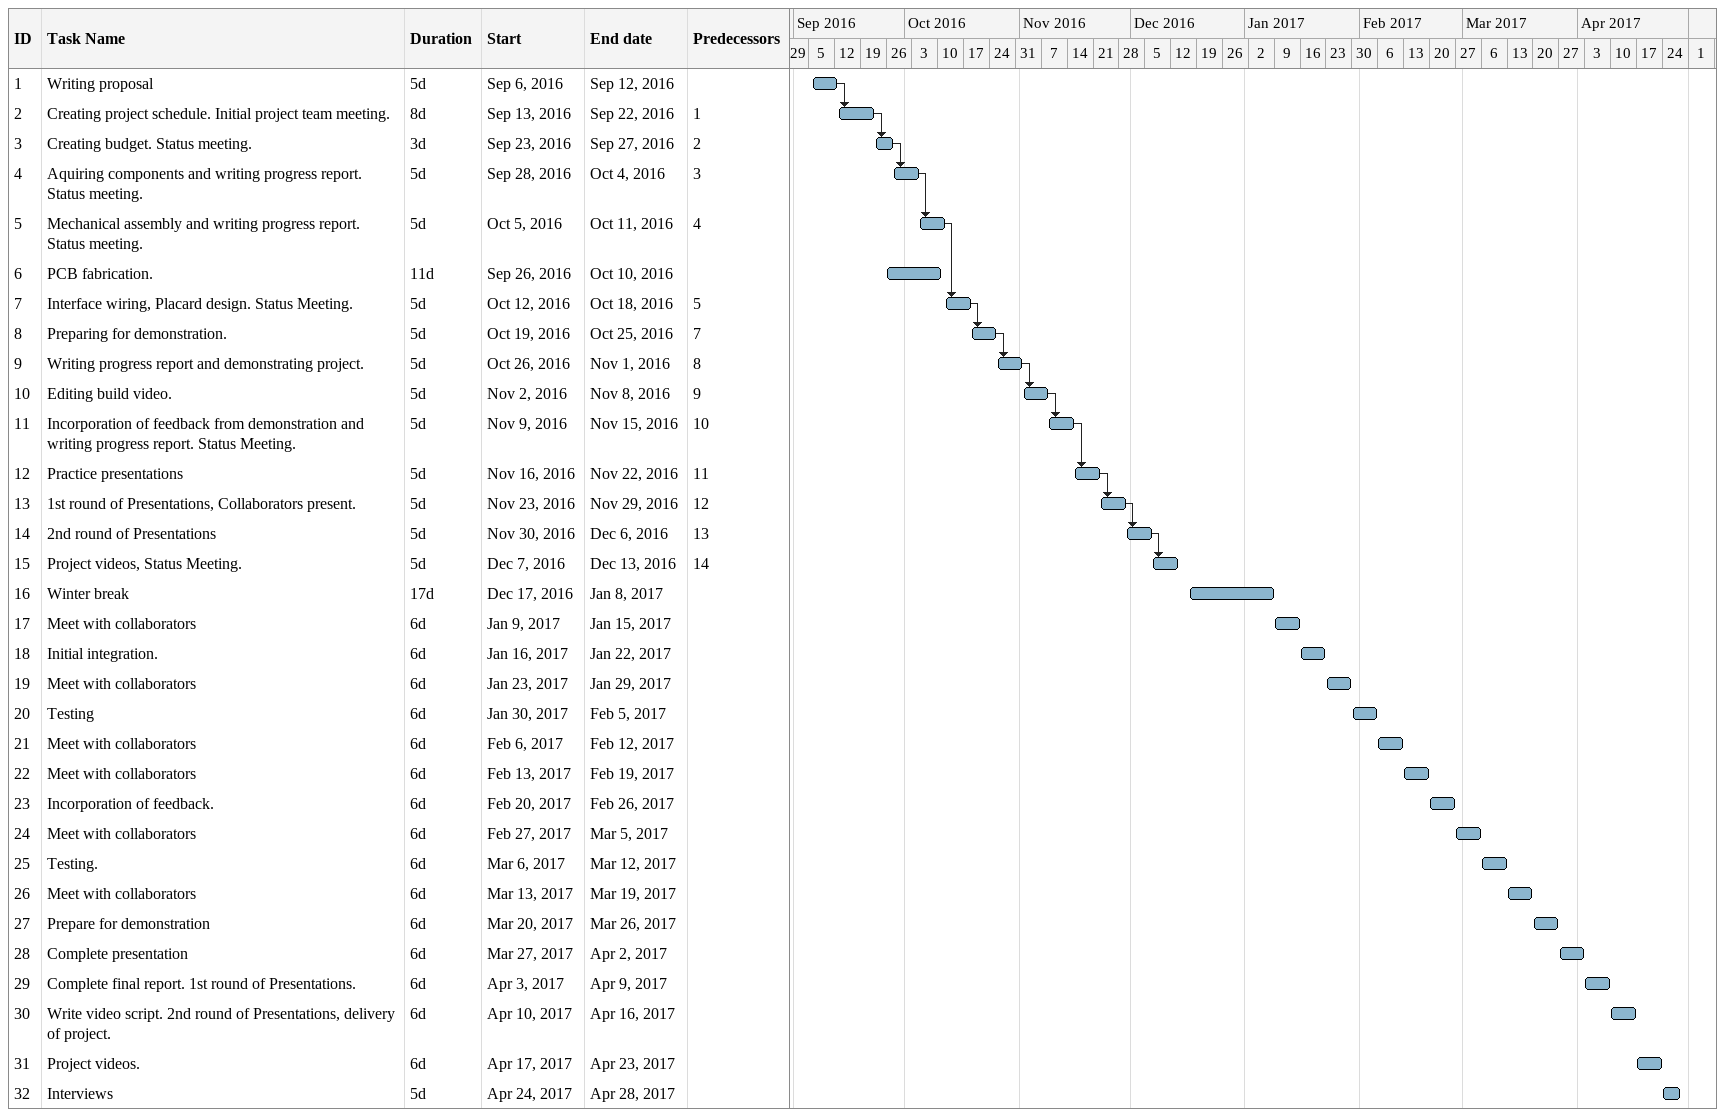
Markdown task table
| ID | Task | Duration | Start | Finish | Predecessors |
|---|---|---|---|---|---|
| 1 | Writing proposal | 5d | 2016-09-06 | 2016-09-12 |  |
| 2 | Creating project schedule. Initial project team meeting. | 8d | 2016-09-13 | 2016-09-22 | 1 |
| 3 | Creating budget. Status meeting. | 3d | 2016-09-23 | 2016-09-27 | 2 |
| 4 | Aquiring components and writing progress report. Status meeting. | 5d | 2016-09-28 | 2016-10-04 | 3 |
| 5 | Mechanical assembly and writing progress report. Status meeting. | 5d | 2016-10-05 | 2016-10-11 | 4 |
| 6 | PCB fabrication. | 11d | 2016-09-26 | 2016-10-10 |  |
| 7 | Interface wiring, Placard design. Status Meeting. | 5d | 2016-10-12 | 2016-10-18 | 5 |
| 8 | Preparing for demonstration. | 5d | 2016-10-19 | 2016-10-25 | 7 |
| 9 | Writing progress report and demonstrating project. | 5d | 2016-10-26 | 2016-11-01 | 8 |
| 10 | Editing build video. | 5d | 2016-11-02 | 2016-11-08 | 9 |
| 11 | Incorporation of feedback from demonstration and writing progress report. Status Meeting. | 5d | 2016-11-09 | 2016-11-15 | 10 |
| 12 | Practice presentations | 5d | 2016-11-16 | 2016-11-22 | 11 |
| 13 | 1st round of Presentations, Collaborators present. | 5d | 2016-11-23 | 2016-11-29 | 12 |
| 14 | 2nd round of Presentations | 5d | 2016-11-30 | 2016-12-06 | 13 |
| 15 | Project videos, Status Meeting. | 5d | 2016-12-07 | 2016-12-13 | 14 |
| 16 | Winter break | 17d | 2016-12-17 | 2017-01-08 |  |
| 17 | Meet with collaborators | 6d | 2017-01-09 | 2017-01-15 |  |
| 18 | Initial integration. | 6d | 2017-01-16 | 2017-01-22 |  |
| 19 | Meet with collaborators | 6d | 2017-01-23 | 2017-01-29 |  |
| 20 | Testing | 6d | 2017-01-30 | 2017-02-05 |  |
| 21 | Meet with collaborators | 6d | 2017-02-06 | 2017-02-12 |  |
| 22 | Meet with collaborators | 6d | 2017-02-13 | 2017-02-19 |  |
| 23 | Incorporation of feedback. | 6d | 2017-02-20 | 2017-02-26 |  |
| 24 | Meet with collaborators | 6d | 2017-02-27 | 2017-03-05 |  |
| 25 | Testing. | 6d | 2017-03-06 | 2017-03-12 |  |
| 26 | Meet with collaborators | 6d | 2017-03-13 | 2017-03-19 |  |
| 27 | Prepare for demonstration | 6d | 2017-03-20 | 2017-03-26 |  |
| 28 | Complete presentation | 6d | 2017-03-27 | 2017-04-02 |  |
| 29 | Complete final report. 1st round of Presentations. | 6d | 2017-04-03 | 2017-04-09 |  |
| 30 | Write video script. 2nd round of Presentations, delivery of project. | 6d | 2017-04-10 | 2017-04-16 |  |
| 31 | Project videos. | 6d | 2017-04-17 | 2017-04-23 |  |
| 32 | Interviews | 5d | 2017-04-24 | 2017-04-28 |  |
